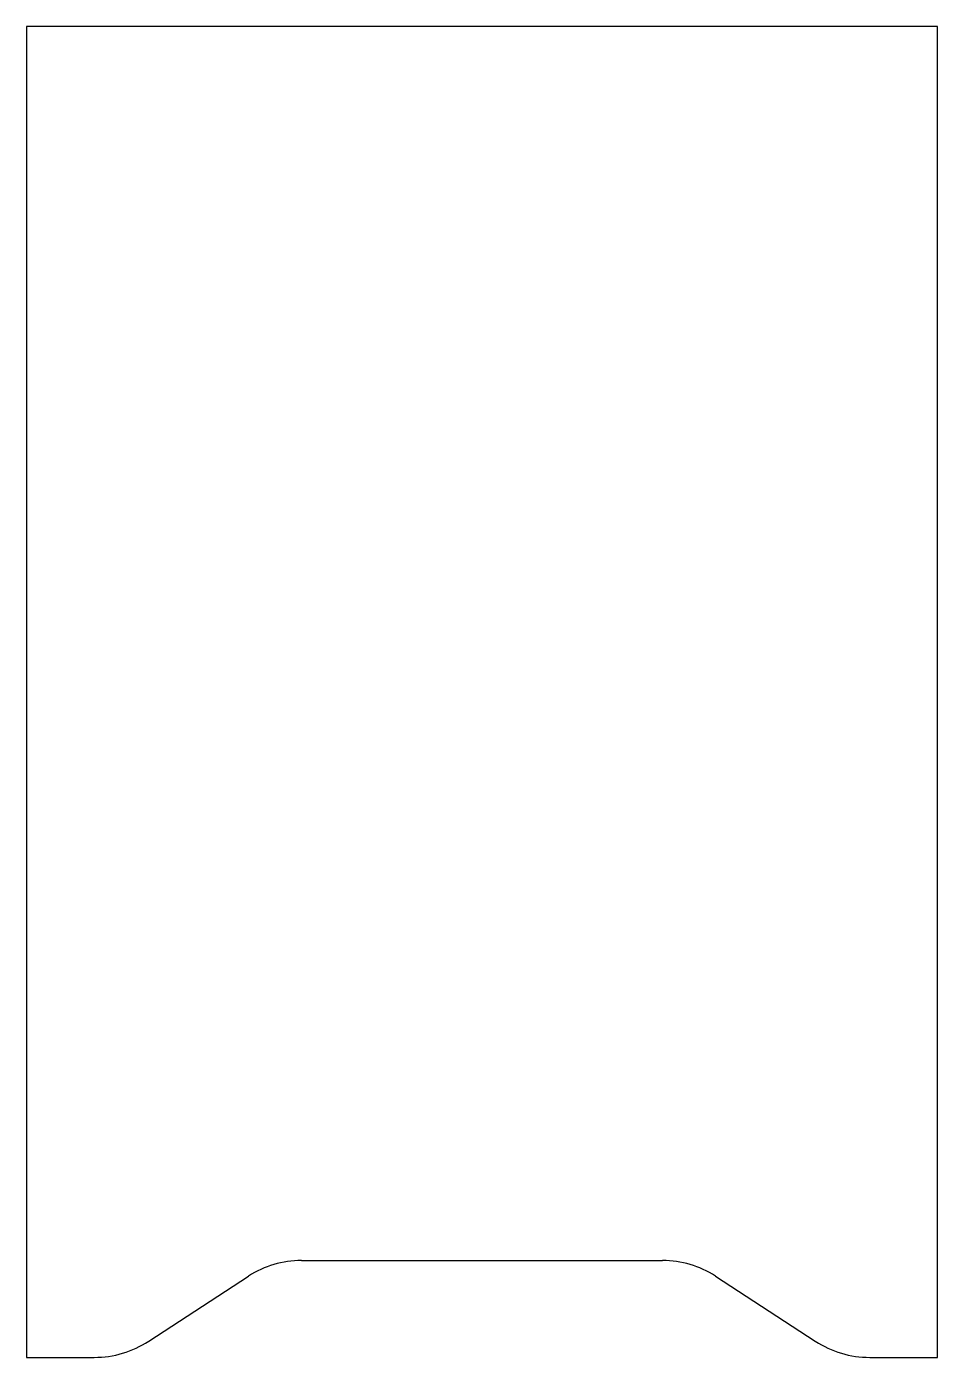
# Model space of a CAD drawing. Extents: x -407 to -97, y -114 to 339.
import ezdxf

# ---------------------------------------------------------------- set-up
doc = ezdxf.new("R2010")
doc.units = 0
doc.layers.get('0').update_dxf_attribs({"linetype": 'continuous'})

# ---------------------------------------------------------------- blocks, each defined once
blk = doc.blocks.new('PART__FEATURE')
at = {"color": 0}
for p, q in [((-97, 339), (-407, 339)), ((-407, 339), (-407, -114)), ((-97, -114), (-97, 339)), ((-313.44, -81), (-190.56, -81)), ((-365.44, -108.49), (-331.44, -86.35)), ((-172.56, -86.35), (-138.56, -108.49)), ((-407, -114), (-384, -114)), ((-120, -114), (-97, -114))]:
    blk.add_line(p, q, dxfattribs=at)
for centre, radius, start, end in [((-313.44, -114), 33, 90, 123.075), ((-190.56, -114), 33, 56.925, 90), ((-384, -80), 34, -90, -56.925), ((-120, -80), 34, -123.075, -90)]:
    blk.add_arc(centre, radius, start, end, dxfattribs=at)

msp = doc.modelspace()

# ---------------------------------------------------------------- block references
at = {"color": 0}
msp.add_blockref('PART__FEATURE', (0, 0), dxfattribs=at)

doc.saveas('drawing.dxf')
